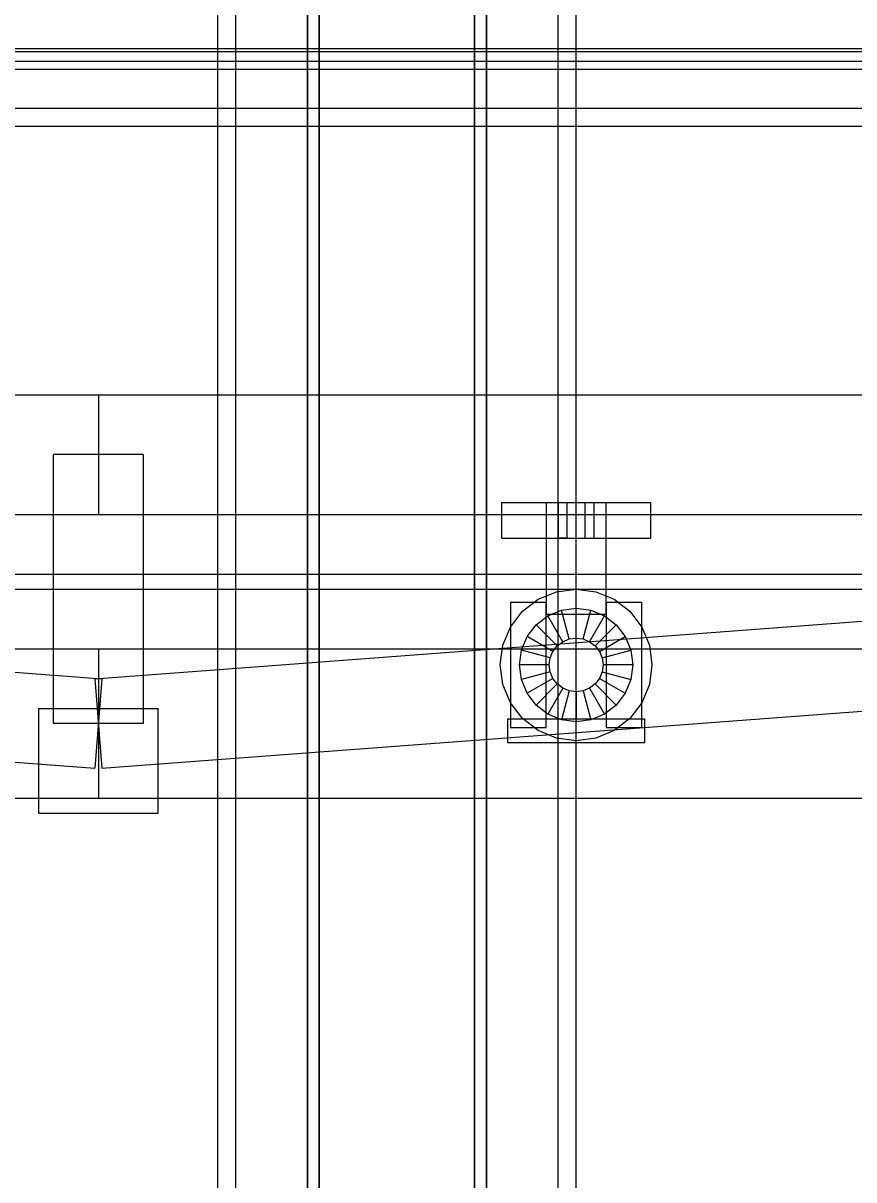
# Model space of a CAD drawing. Header units: millimetres. Extents: x -191664 to 191490, y -197311 to 10263.
# Drawn here: x 624.8 to 903, y -31777.8 to -31390.5 of the extents above; entities that cross this region are included whole.
import ezdxf

# ---------------------------------------------------------------- set-up
doc = ezdxf.new("R2010")
doc.units = ezdxf.units.MM
for name, color, linetype, lineweight in [('COTAS_USUARIO', 1, 'Continuous', 0), ('frontal_C04', 7, 'Continuous', 0), ('frontal_mezcladora', 7, 'Continuous', 0), ('frontal_secador', 7, 'Continuous', 0)]:
    doc.layers.add(name, color=color, linetype=linetype, lineweight=lineweight)
doc.dimstyles.new('PLANTA_100', dxfattribs={"dimtxt": 250, "dimasz": 150, "dimexe": 150, "dimexo": 80, "dimgap": 100, "dimtad": 1, "dimtih": 1, "dimtoh": 1, "dimdec": 1, "dimdsep": 46, "dimcen": 0.09, "dimclrd": 1, "dimclre": 1, "dimclrt": 1, "dimadec": 0, "dimazin": 0, "dimtfac": 1, "dimtdec": 4, "dimtofl": 0, "dimtmove": 0, "dimatfit": 3, "dimfxl": 1, "dimtolj": 1, "dimtzin": 0, "dimarcsym": 0})

# ---------------------------------------------------------------- blocks, each defined once
blk = doc.blocks.new('*D114')
at = {"layer": 'COTAS_USUARIO', "color": 1, "lineweight": -2, "transparency": 16777216}
for p, q in [((1200, -30765), (1200, -30615)), ((80, -30915), (1350, -30915)), ((80, -31328.5), (1350, -31328.5)), ((1200, -31478.5), (1200, -31628.5))]:
    blk.add_line(p, q, dxfattribs=at)
at = {"layer": 'COTAS_USUARIO', "color": 1, "transparency": 16777216}
for points in [[(1175, -30765), (1225, -30765), (1200, -30915)], [(1175, -31478.5), (1225, -31478.5), (1200, -31328.5)]]:
    blk.add_solid(points, dxfattribs=at)
at = {"layer": 'Defpoints', "color": 0, "transparency": 16777216}
for p in [(0, -30915), (0, -31328.5), (1200, -31328.5)]:
    blk.add_point(p, dxfattribs=at)

msp = doc.modelspace()

# ---------------------------------------------------------------- linework, layer by layer
at = {"layer": 'frontal_C04', "color": 139, "true_color": 0x345e4e}
for p, q in [((560, -31419), (1540, -31419)), ((560, -31425), (1540, -31425))]:
    msp.add_line(p, q, dxfattribs=at)
at = {"layer": 'frontal_C04', "color": 139, "true_color": 0x354b57}
for p, q in [((-550, -31515), (650, -31515)), ((650, -31515), (650, -31555)), ((650, -31515), (1850, -31515)), ((-548.88, -31520.04), (651.12, -31610.04)), ((648.88, -31610.04), (1848.88, -31520.04)), ((665, -31535), (635, -31535)), ((635, -31625), (635, -31535)), ((665, -31535), (665, -31625)), ((-551.12, -31549.96), (648.88, -31639.96)), ((651.12, -31639.96), (1851.12, -31549.96)), ((785, -31551), (835, -31551)), ((785, -31551), (785, -31563)), ((800, -31551), (820, -31551)), ((800, -31551), (800, -31588.4)), ((820, -31588.4), (820, -31551)), ((835, -31563), (835, -31551)), ((-550, -31555), (650, -31555)), ((650, -31555), (1850, -31555)), ((785, -31563), (835, -31563)), ((788, -31584.4), (800, -31584.4)), ((788, -31584.4), (788, -31626.4)), ((800, -31626.4), (800, -31584.4)), ((820, -31584.4), (832, -31584.4)), ((820, -31584.4), (820, -31626.4)), ((832, -31626.4), (832, -31584.4)), ((800, -31588.4), (820, -31588.4)), ((-550, -31600), (650, -31600)), ((650, -31600), (650, -31650)), ((650, -31600), (1850, -31600)), ((651.12, -31610.04), (648.88, -31639.96)), ((648.88, -31610.04), (651.12, -31639.96)), ((630, -31620), (670, -31620)), ((630, -31620), (630, -31655)), ((670, -31655), (670, -31620)), ((787, -31623.4), (833, -31623.4)), ((787, -31623.4), (787, -31631.4)), ((833, -31631.4), (833, -31623.4)), ((665, -31625), (635, -31625)), ((788, -31626.4), (800, -31626.4)), ((820, -31626.4), (832, -31626.4)), ((787, -31631.4), (833, -31631.4)), ((-550, -31650), (650, -31650)), ((650, -31650), (1850, -31650)), ((630, -31655), (670, -31655))]:
    msp.add_line(p, q, dxfattribs=at)
at = {"layer": 'frontal_C04', "color": 9, "true_color": 0xbdc8cc}
for p, q in [((804, -31551), (807, -31551)), ((804, -31551), (804, -31563)), ((807, -31551), (813, -31551)), ((807, -31563), (807, -31551)), ((813, -31551), (816, -31551)), ((813, -31563), (813, -31551)), ((816, -31563), (816, -31551)), ((807, -31563), (804, -31563)), ((807, -31563), (813, -31563)), ((813, -31563), (816, -31563))]:
    msp.add_line(p, q, dxfattribs=at)
at = {"layer": 'frontal_C04', "color": 251, "true_color": 0x586d65}
for p, q in [((-1750, -31575), (2600, -31575)), ((-1750, -31580), (2600, -31580))]:
    msp.add_line(p, q, dxfattribs=at)
at = {"layer": 'frontal_C04', "color": 252, "true_color": 0x83939a}
for p, q in [((797.3, -31583.4), (803.43, -31580.87)), ((803.43, -31580.87), (810, -31580)), ((810, -31580), (816.57, -31580.87)), ((816.57, -31580.87), (822.7, -31583.4)), ((792.04, -31587.44), (797.3, -31583.4)), ((822.7, -31583.4), (827.96, -31587.44)), ((788, -31592.7), (792.04, -31587.44)), ((827.96, -31587.44), (832, -31592.7)), ((785.47, -31598.83), (788, -31592.7)), ((832, -31592.7), (834.53, -31598.83)), ((784.6, -31605.4), (785.47, -31598.83)), ((834.53, -31598.83), (835.4, -31605.4)), ((785.47, -31611.97), (784.6, -31605.4)), ((835.4, -31605.4), (834.53, -31611.97)), ((788, -31618.1), (785.47, -31611.97)), ((834.53, -31611.97), (832, -31618.1)), ((792.04, -31623.36), (788, -31618.1)), ((832, -31618.1), (827.96, -31623.36)), ((797.3, -31627.4), (792.04, -31623.36)), ((827.96, -31623.36), (822.7, -31627.4)), ((803.43, -31629.93), (797.3, -31627.4)), ((822.7, -31627.4), (816.57, -31629.93)), ((810, -31630.8), (803.43, -31629.93)), ((816.57, -31629.93), (810, -31630.8))]:
    msp.add_line(p, q, dxfattribs=at)
at = {"layer": 'frontal_C04', "color": 155, "true_color": 0x617580}
for p, q in [((796.56, -31591.96), (800.5, -31588.95)), ((800.5, -31588.95), (805.08, -31587.05)), ((805.5, -31597.61), (800.5, -31588.95)), ((805.08, -31587.05), (810, -31586.4)), ((807.67, -31596.71), (805.08, -31587.05)), ((810, -31596.4), (810, -31586.4)), ((810, -31586.4), (814.92, -31587.05)), ((812.33, -31596.71), (814.92, -31587.05)), ((814.5, -31597.61), (819.5, -31588.95)), ((814.92, -31587.05), (819.5, -31588.95)), ((819.5, -31588.95), (823.44, -31591.96)), ((793.55, -31595.9), (796.56, -31591.96)), ((803.64, -31599.04), (796.56, -31591.96)), ((816.36, -31599.04), (823.44, -31591.96)), ((823.44, -31591.96), (826.45, -31595.9)), ((791.65, -31600.48), (793.55, -31595.9)), ((802.21, -31600.9), (793.55, -31595.9)), ((817.79, -31600.9), (826.45, -31595.9)), ((826.45, -31595.9), (828.35, -31600.48)), ((791, -31605.4), (791.65, -31600.48)), ((801.31, -31603.07), (791.65, -31600.48)), ((818.69, -31603.07), (828.35, -31600.48)), ((828.35, -31600.48), (829, -31605.4)), ((801, -31605.4), (791, -31605.4)), ((791.65, -31610.32), (791, -31605.4)), ((801.31, -31607.73), (791.65, -31610.32)), ((818.69, -31607.73), (828.35, -31610.32)), ((829, -31605.4), (819, -31605.4)), ((829, -31605.4), (828.35, -31610.32)), ((793.55, -31614.9), (791.65, -31610.32)), ((802.21, -31609.9), (793.55, -31614.9)), ((803.64, -31611.76), (796.56, -31618.84)), ((816.36, -31611.76), (823.44, -31618.84)), ((817.79, -31609.9), (826.45, -31614.9)), ((828.35, -31610.32), (826.45, -31614.9)), ((796.56, -31618.84), (793.55, -31614.9)), ((805.5, -31613.19), (800.5, -31621.85)), ((807.67, -31614.09), (805.08, -31623.75)), ((810, -31614.4), (810, -31624.4)), ((812.33, -31614.09), (814.92, -31623.75)), ((814.5, -31613.19), (819.5, -31621.85)), ((826.45, -31614.9), (823.44, -31618.84)), ((800.5, -31621.85), (796.56, -31618.84)), ((823.44, -31618.84), (819.5, -31621.85)), ((805.08, -31623.75), (800.5, -31621.85)), ((810, -31624.4), (805.08, -31623.75)), ((814.92, -31623.75), (810, -31624.4)), ((819.5, -31621.85), (814.92, -31623.75))]:
    msp.add_line(p, q, dxfattribs=at)
at = {"layer": 'frontal_C04', "color": 9, "true_color": 0xbac6cb}
for p, q in [((805.5, -31597.61), (807.67, -31596.71)), ((807.67, -31596.71), (810, -31596.4)), ((810, -31596.4), (812.33, -31596.71)), ((812.33, -31596.71), (814.5, -31597.61)), ((801.31, -31603.07), (802.21, -31600.9)), ((802.21, -31600.9), (803.64, -31599.04)), ((803.64, -31599.04), (805.5, -31597.61)), ((814.5, -31597.61), (816.36, -31599.04)), ((816.36, -31599.04), (817.79, -31600.9)), ((817.79, -31600.9), (818.69, -31603.07)), ((801, -31605.4), (801.31, -31603.07)), ((818.69, -31603.07), (819, -31605.4)), ((801.31, -31607.73), (801, -31605.4)), ((802.21, -31609.9), (801.31, -31607.73)), ((818.69, -31607.73), (817.79, -31609.9)), ((819, -31605.4), (818.69, -31607.73)), ((803.64, -31611.76), (802.21, -31609.9)), ((805.5, -31613.19), (803.64, -31611.76)), ((816.36, -31611.76), (814.5, -31613.19)), ((817.79, -31609.9), (816.36, -31611.76)), ((807.67, -31614.09), (805.5, -31613.19)), ((810, -31614.4), (807.67, -31614.09)), ((812.33, -31614.09), (810, -31614.4)), ((814.5, -31613.19), (812.33, -31614.09))]:
    msp.add_line(p, q, dxfattribs=at)
at = {"layer": 'frontal_mezcladora', "color": 8, "true_color": 0x667b86}
for p, q in [((690, -31988), (690, -30900)), ((696, -31988), (696, -30900)), ((804, -31988), (804, -30900)), ((810, -31988), (810, -30900)), ((720, -31872.26), (720, -31022.26)), ((780, -31022.26), (780, -31872.26)), ((720, -31874.75), (720, -31024.75)), ((720, -31025.95), (720, -31875.95)), ((720, -31028.12), (720, -31878.12)), ((724, -31025.95), (724, -31875.95)), ((724, -31028.12), (724, -31878.12)), ((776, -31875.95), (776, -31025.95)), ((776, -31878.12), (776, -31028.12)), ((780, -31024.75), (780, -31874.75)), ((780, -31875.95), (780, -31025.95)), ((780, -31878.12), (780, -31028.12)), ((720, -31921.88), (720, -31071.88)), ((720, -31924.05), (720, -31074.05)), ((724, -31921.88), (724, -31071.88)), ((724, -31924.05), (724, -31074.05)), ((776, -31071.88), (776, -31921.88)), ((776, -31074.05), (776, -31924.05)), ((780, -31071.88), (780, -31921.88)), ((780, -31074.05), (780, -31924.05)), ((720, -31075.25), (720, -31925.25)), ((720, -31077.74), (720, -31927.74)), ((780, -31925.25), (780, -31075.25)), ((780, -31927.74), (780, -31077.74))]:
    msp.add_line(p, q, dxfattribs=at)
at = {"layer": 'frontal_secador', "color": 9, "true_color": 0xb8c6c1}
msp.add_line((-1400, -31400), (1400, -31400), dxfattribs=at)
at = {"layer": 'frontal_secador', "color": 9, "true_color": 0xc6ccbd}
msp.add_line((-1250, -31399), (1250, -31399), dxfattribs=at)
at = {"layer": 'frontal_secador', "color": 253, "true_color": 0x8d9da5}
for p, q in [((-1250, -31403.24), (1250, -31403.24)), ((1250, -31406.07), (-1250, -31406.07))]:
    msp.add_line(p, q, dxfattribs=at)

# ---------------------------------------------------------------- dimensions: what is measured, and where the dimension line sits
at = {"layer": 'COTAS_USUARIO'}
dim = msp.add_aligned_dim(p1=(0, -30915), p2=(0, -31328.5), distance=1200, dimstyle='PLANTA_100', dxfattribs=at)
dim.commit()
dim.dimension.update_dxf_attribs({"geometry": '*D114', "text_midpoint": (1200, -31121.75)})

doc.saveas('drawing.dxf')
